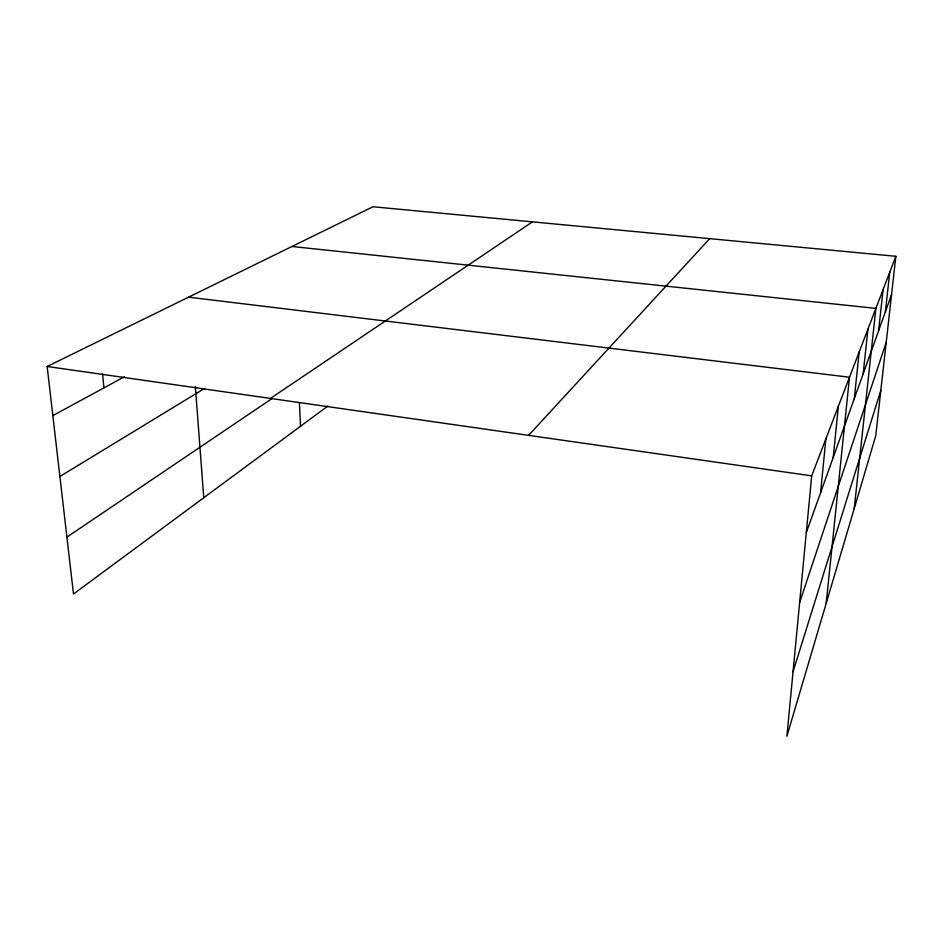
<?xml version="1.0" encoding="UTF-8"?>
<svg xmlns="http://www.w3.org/2000/svg" width="943" height="943" viewBox="0 0 943 943"><rect width="100%" height="100%" fill="white"/><g stroke="black" fill="none" stroke-linecap="round" stroke-linejoin="round"><path stroke-width="1.41" d="M895.85 256.296L811.699 475.861L786.898 736.247L875.752 435.749L895.85 256.296L372.992 206.753L47.15 366.485L73.495 594.007L327.987 405.961M820.575 492.765L825.868 438.908M833.211 457.485L838.374 406.268M826.209 603.296L849.502 377.235L188.553 297.163M854.287 398.641L859.191 351.951M863.163 373.852L867.937 329.119M854.217 508.56L875.882 308.396L291.976 246.477M878.605 330.769L883.12 289.501M885.347 311.921L889.756 272.197M793.039 671.711L880.833 390.355M799.629 602.542L886.208 342.38M806.3 532.618L891.559 294.581M528.61 435.36L709.702 238.662M270.464 398.429L532.453 221.864M66.906 537.121L271.832 398.689M59.892 476.498L204.631 388.375M52.843 415.627L124.452 376.752M47.15 366.485L811.699 475.861M102.528 373.664L103.966 387.879M195.331 386.477L203.771 497.739M299.402 402.779L300.522 426.248"/></g></svg>
